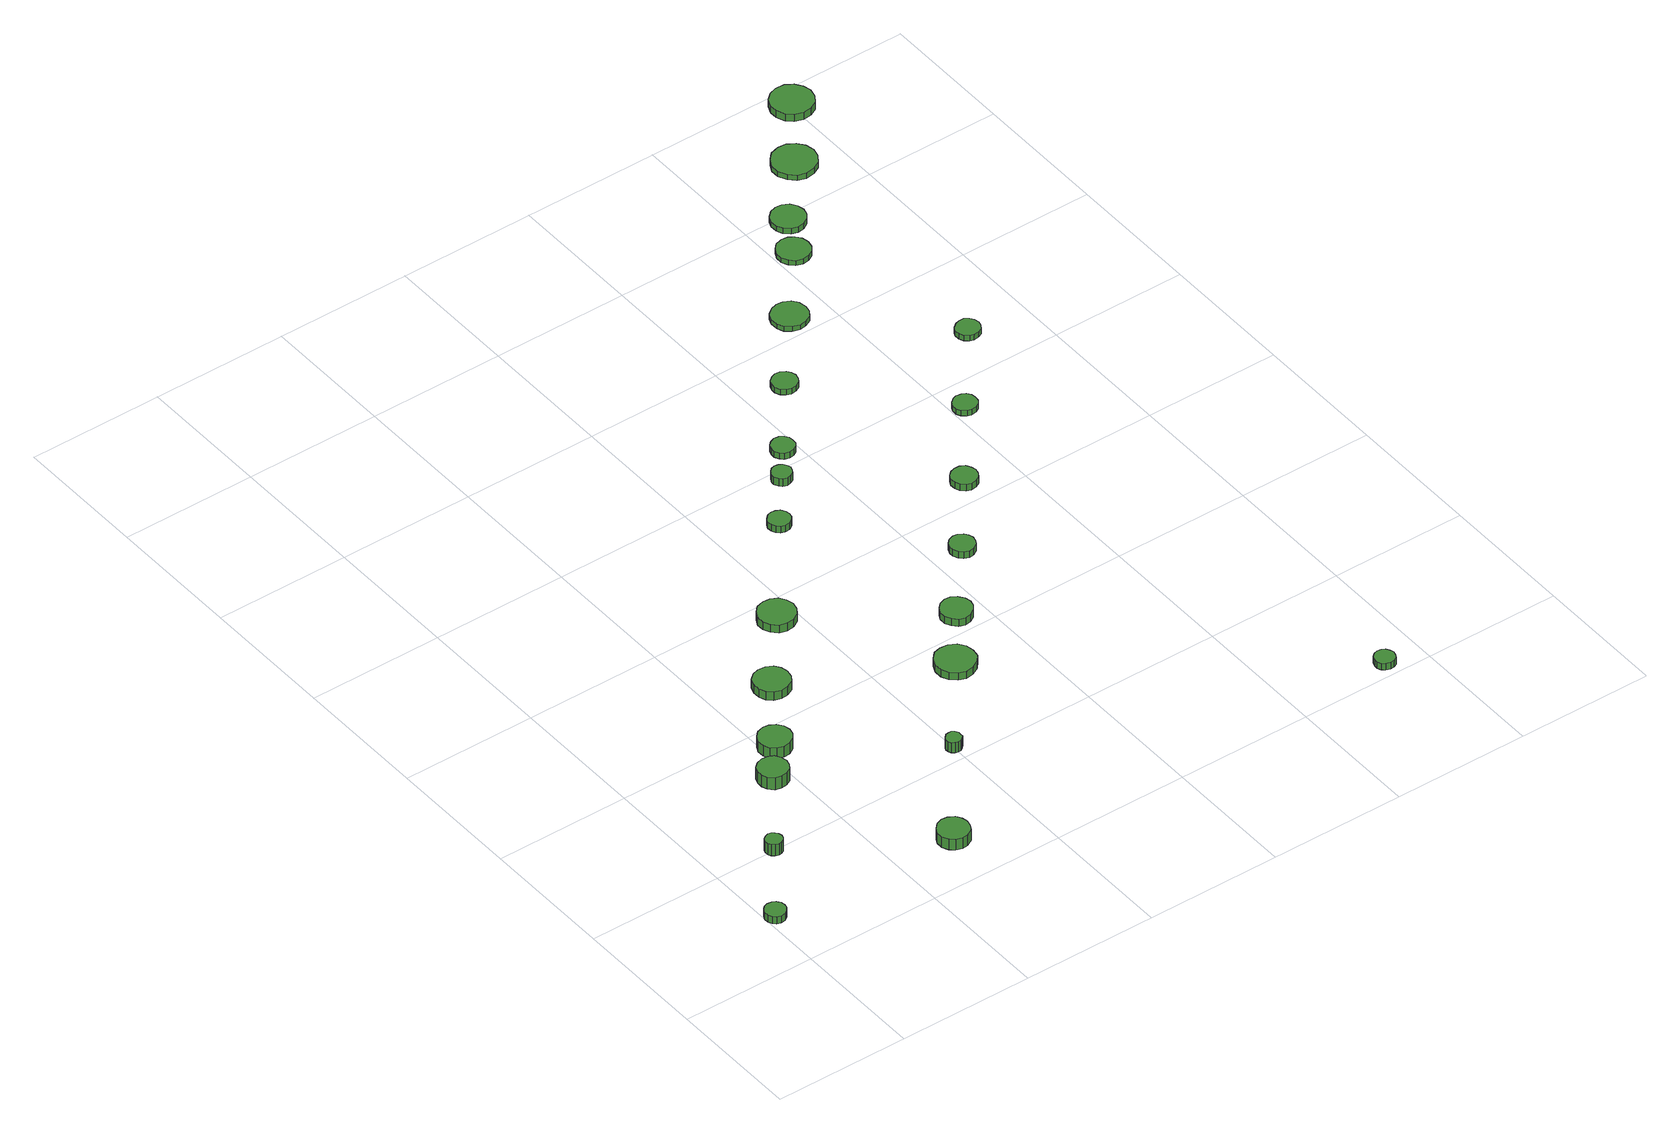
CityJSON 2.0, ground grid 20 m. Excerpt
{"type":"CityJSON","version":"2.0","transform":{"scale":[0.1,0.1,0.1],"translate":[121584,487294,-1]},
"CityObjects":{
"tree1":{"type":"SolitaryVegetationObject","attributes":{"function":"something"},"geometry":[{"type":"MultiSurface","lod":"1","boundaries":[[[0,1,2,3,4,5,6,7,8,9,10,11,12,13,14]],[[15,16,17,18,19,20,21,22,23,24,25,26,27,28,29]],[[0,29,28,1]],[[1,28,27,2]],[[2,27,26,3]],[[3,26,25,4]],[[4,25,24,5]],[[5,24,23,6]],[[6,23,22,7]],[[7,22,21,8]],[[8,21,20,9]],[[9,20,19,10]],[[10,19,18,11]],[[11,18,17,12]],[[12,17,16,13]],[[13,16,15,14]],[[14,15,29,0]]]}]},
"tree2":{"type":"SolitaryVegetationObject","attributes":{"function":"something"},"geometry":[{"type":"MultiSurface","lod":"1","boundaries":[[[30,31,32,33,34,35,36,37,38,39,40,41,42,43,44]],[[45,46,47,48,49,50,51,52,53,54,55,56,57,58,59]],[[30,59,58,31]],[[31,58,57,32]],[[32,57,56,33]],[[33,56,55,34]],[[34,55,54,35]],[[35,54,53,36]],[[36,53,52,37]],[[37,52,51,38]],[[38,51,50,39]],[[39,50,49,40]],[[40,49,48,41]],[[41,48,47,42]],[[42,47,46,43]],[[43,46,45,44]],[[44,45,59,30]]]}]},
"tree3":{"type":"SolitaryVegetationObject","attributes":{"function":"something"},"geometry":[{"type":"MultiSurface","lod":"1","boundaries":[[[60,61,62,63,64,65,66,67,68,69,70,71,72,73,74]],[[75,76,77,78,79,80,81,82,83,84,85,86,87,88,89]],[[60,89,88,61]],[[61,88,87,62]],[[62,87,86,63]],[[63,86,85,64]],[[64,85,84,65]],[[65,84,83,66]],[[66,83,82,67]],[[67,82,81,68]],[[68,81,80,69]],[[69,80,79,70]],[[70,79,78,71]],[[71,78,77,72]],[[72,77,76,73]],[[73,76,75,74]],[[74,75,89,60]]]}]},
"tree4":{"type":"SolitaryVegetationObject","attributes":{"function":"something"},"geometry":[{"type":"MultiSurface","lod":"1","boundaries":[[[90,91,92,93,94,95,96,97,98,99,100,101,102,103,104]],[[105,106,107,108,109,110,111,112,113,114,115,116,117,118,119]],[[90,119,118,91]],[[91,118,117,92]],[[92,117,116,93]],[[93,116,115,94]],[[94,115,114,95]],[[95,114,113,96]],[[96,113,112,97]],[[97,112,111,98]],[[98,111,110,99]],[[99,110,109,100]],[[100,109,108,101]],[[101,108,107,102]],[[102,107,106,103]],[[103,106,105,104]],[[104,105,119,90]]]}]},
"tree5":{"type":"SolitaryVegetationObject","attributes":{"function":"something"},"geometry":[{"type":"MultiSurface","lod":"1","boundaries":[[[120,121,122,123,124,125,126,127,128,129,130,131,132,133,134]],[[135,136,137,138,139,140,141,142,143,144,145,146,147,148,149]],[[120,149,148,121]],[[121,148,147,122]],[[122,147,146,123]],[[123,146,145,124]],[[124,145,144,125]],[[125,144,143,126]],[[126,143,142,127]],[[127,142,141,128]],[[128,141,140,129]],[[129,140,139,130]],[[130,139,138,131]],[[131,138,137,132]],[[132,137,136,133]],[[133,136,135,134]],[[134,135,149,120]]]}]},
"tree6":{"type":"SolitaryVegetationObject","attributes":{"function":"something"},"geometry":[{"type":"MultiSurface","lod":"1","boundaries":[[[150,151,152,153,154,155,156,157,158,159,160,161,162,163,164]],[[165,166,167,168,169,170,171,172,173,174,175,176,177,178,179]],[[150,179,178,151]],[[151,178,177,152]],[[152,177,176,153]],[[153,176,175,154]],[[154,175,174,155]],[[155,174,173,156]],[[156,173,172,157]],[[157,172,171,158]],[[158,171,170,159]],[[159,170,169,160]],[[160,169,168,161]],[[161,168,167,162]],[[162,167,166,163]],[[163,166,165,164]],[[164,165,179,150]]]}]},
"tree7":{"type":"SolitaryVegetationObject","attributes":{"function":"something"},"geometry":[{"type":"MultiSurface","lod":"1","boundaries":[[[180,181,182,183,184,185,186,187,188,189,190,191,192,193,194]],[[195,196,197,198,199,200,201,202,203,204,205,206,207,208,209]],[[180,209,208,181]],[[181,208,207,182]],[[182,207,206,183]],[[183,206,205,184]],[[184,205,204,185]],[[185,204,203,186]],[[186,203,202,187]],[[187,202,201,188]],[[188,201,200,189]],[[189,200,199,190]],[[190,199,198,191]],[[191,198,197,192]],[[192,197,196,193]],[[193,196,195,194]],[[194,195,209,180]]]}]},
"tree8":{"type":"SolitaryVegetationObject","attributes":{"function":"something"},"geometry":[{"type":"MultiSurface","lod":"1","boundaries":[[[210,211,212,213,214,215,216,217,218,219,220,221,222,223,224]],[[225,226,227,228,229,230,231,232,233,234,235,236,237,238,239]],[[210,239,238,211]],[[211,238,237,212]],[[212,237,236,213]],[[213,236,235,214]],[[214,235,234,215]],[[215,234,233,216]],[[216,233,232,217]],[[217,232,231,218]],[[218,231,230,219]],[[219,230,229,220]],[[220,229,228,221]],[[221,228,227,222]],[[222,227,226,223]],[[223,226,225,224]],[[224,225,239,210]]]}]},
"tree9":{"type":"SolitaryVegetationObject","attributes":{"function":"something"}},
"tree10":{"type":"SolitaryVegetationObject","attributes":{"function":"something"},"geometry":[{"type":"MultiSurface","lod":"1","boundaries":[[[240,241,242,243,244,245,246,247,248,249,250,251,252,253,254]],[[255,256,257,258,259,260,261,262,263,264,265,266,267,268,269]],[[240,269,268,241]],[[241,268,267,242]],[[242,267,266,243]],[[243,266,265,244]],[[244,265,264,245]],[[245,264,263,246]],[[246,263,262,247]],[[247,262,261,248]],[[248,261,260,249]],[[249,260,259,250]],[[250,259,258,251]],[[251,258,257,252]],[[252,257,256,253]],[[253,256,255,254]],[[254,255,269,240]]]}]},
"tree11":{"type":"SolitaryVegetationObject","attributes":{"function":"something"}},
"tree12":{"type":"SolitaryVegetationObject","attributes":{"function":"something"},"geometry":[{"type":"MultiSurface","lod":"1","boundaries":[[[270,271,272,273,274,275,276,277,278,279,280,281,282,283,284]],[[285,286,287,288,289,290,291,292,293,294,295,296,297,298,299]],[[270,299,298,271]],[[271,298,297,272]],[[272,297,296,273]],[[273,296,295,274]],[[274,295,294,275]],[[275,294,293,276]],[[276,293,292,277]],[[277,292,291,278]],[[278,291,290,279]],[[279,290,289,280]],[[280,289,288,281]],[[281,288,287,282]],[[282,287,286,283]],[[283,286,285,284]],[[284,285,299,270]]]}]},
"tree13":{"type":"SolitaryVegetationObject","attributes":{"function":"something"},"geometry":[{"type":"MultiSurface","lod":"1","boundaries":[[[300,301,302,303,304,305,306,307,308,309,310,311,312,313,314]],[[315,316,317,318,319,320,321,322,323,324,325,326,327,328,329]],[[300,329,328,301]],[[301,328,327,302]],[[302,327,326,303]],[[303,326,325,304]],[[304,325,324,305]],[[305,324,323,306]],[[306,323,322,307]],[[307,322,321,308]],[[308,321,320,309]],[[309,320,319,310]],[[310,319,318,311]],[[311,318,317,312]],[[312,317,316,313]],[[313,316,315,314]],[[314,315,329,300]]]}]},
"tree14":{"type":"SolitaryVegetationObject","attributes":{"function":"something"},"geometry":[{"type":"MultiSurface","lod":"1","boundaries":[[[330,331,332,333,334,335,336,337,338,339,340,341,342,343,344]],[[345,346,347,348,349,350,351,352,353,354,355,356,357,358,359]],[[330,359,358,331]],[[331,358,357,332]],[[332,357,356,333]],[[333,356,355,334]],[[334,355,354,335]],[[335,354,353,336]],[[336,353,352,337]],[[337,352,351,338]],[[338,351,350,339]],[[339,350,349,340]],[[340,349,348,341]],[[341,348,347,342]],[[342,347,346,343]],[[343,346,345,344]],[[344,345,359,330]]]}]},
"tree15":{"type":"SolitaryVegetationObject","attributes":{"function":"something"},"geometry":[{"type":"MultiSurface","lod":"1","boundaries":[[[360,361,362,363,364,365,366,367,368,369,370,371,372,373,374]],[[375,376,377,378,379,380,381,382,383,384,385,386,387,388,389]],[[360,389,388,361]],[[361,388,387,362]],[[362,387,386,363]],[[363,386,385,364]],[[364,385,384,365]],[[365,384,383,366]],[[366,383,382,367]],[[367,382,381,368]],[[368,381,380,369]],[[369,380,379,370]],[[370,379,378,371]],[[371,378,377,372]],[[372,377,376,373]],[[373,376,375,374]],[[374,375,389,360]]]}]},
"tree16":{"type":"SolitaryVegetationObject","attributes":{"function":"something"},"geometry":[{"type":"MultiSurface","lod":"1","boundaries":[[[390,391,392,393,394,395,396,397,398,399,400,401,402,403,404]],[[405,406,407,408,409,410,411,412,413,414,415,416,417,418,419]],[[390,419,418,391]],[[391,418,417,392]],[[392,417,416,393]],[[393,416,415,394]],[[394,415,414,395]],[[395,414,413,396]],[[396,413,412,397]],[[397,412,411,398]],[[398,411,410,399]],[[399,410,409,400]],[[400,409,408,401]],[[401,408,407,402]],[[402,407,406,403]],[[403,406,405,404]],[[404,405,419,390]]]}]},
"tree17":{"type":"SolitaryVegetationObject","attributes":{"function":"something"},"geometry":[{"type":"MultiSurface","lod":"1","boundaries":[[[420,421,422,423,424,425,426,427,428,429,430,431,432,433,434]],[[435,436,437,438,439,440,441,442,443,444,445,446,447,448,449]],[[420,449,448,421]],[[421,448,447,422]],[[422,447,446,423]],[[423,446,445,424]],[[424,445,444,425]],[[425,444,443,426]],[[426,443,442,427]],[[427,442,441,428]],[[428,441,440,429]],[[429,440,439,430]],[[430,439,438,431]],[[431,438,437,432]],[[432,437,436,433]],[[433,436,435,434]],[[434,435,449,420]]]}]},
"tree18":{"type":"SolitaryVegetationObject","attributes":{"function":"something"},"geometry":[{"type":"MultiSurface","lod":"1","boundaries":[[[450,451,452,453,454,455,456,457,458,459,460,461,462,463,464]],[[465,466,467,468,469,470,471,472,473,474,475,476,477,478,479]],[[450,479,478,451]],[[451,478,477,452]],[[452,477,476,453]],[[453,476,475,454]],[[454,475,474,455]],[[455,474,473,456]],[[456,473,472,457]],[[457,472,471,458]],[[458,471,470,459]],[[459,470,469,460]],[[460,469,468,461]],[[461,468,467,462]],[[462,467,466,463]],[[463,466,465,464]],[[464,465,479,450]]]}]},
"tree19":{"type":"SolitaryVegetationObject","attributes":{"function":"something"},"geometry":[{"type":"MultiSurface","lod":"1","boundaries":[[[480,481,482,483,484,485,486,487,488,489,490,491,492,493,494]],[[495,496,497,498,499,500,501,502,503,504,505,506,507,508,509]],[[480,509,508,481]],[[481,508,507,482]],[[482,507,506,483]],[[483,506,505,484]],[[484,505,504,485]],[[485,504,503,486]],[[486,503,502,487]],[[487,502,501,488]],[[488,501,500,489]],[[489,500,499,490]],[[490,499,498,491]],[[491,498,497,492]],[[492,497,496,493]],[[493,496,495,494]],[[494,495,509,480]]]}]},
"tree20":{"type":"SolitaryVegetationObject","attributes":{"function":"something"},"geometry":[{"type":"MultiSurface","lod":"1","boundaries":[[[510,511,512,513,514,515,516,517,518,519,520,521,522,523,524]],[[525,526,527,528,529,530,531,532,533,534,535,536,537,538,539]],[[510,539,538,511]],[[511,538,537,512]],[[512,537,536,513]],[[513,536,535,514]],[[514,535,534,515]],[[515,534,533,516]],[[516,533,532,517]],[[517,532,531,518]],[[518,531,530,519]],[[519,530,529,520]],[[520,529,528,521]],[[521,528,527,522]],[[522,527,526,523]],[[523,526,525,524]],[[524,525,539,510]]]}]},
"tree21":{"type":"SolitaryVegetationObject","attributes":{"function":"something"},"geometry":[{"type":"MultiSurface","lod":"1","boundaries":[[[540,541,542,543,544,545,546,547,548,549,550,551,552,553,554]],[[555,556,557,558,559,560,561,562,563,564,565,566,567,568,569]],[[540,569,568,541]],[[541,568,567,542]],[[542,567,566,543]],[[543,566,565,544]],[[544,565,564,545]],[[545,564,563,546]],[[546,563,562,547]],[[547,562,561,548]],[[548,561,560,549]],[[549,560,559,550]],[[550,559,558,551]],[[551,558,557,552]],[[552,557,556,553]],[[553,556,555,554]],[[554,555,569,540]]]}]},
"tree22":{"type":"SolitaryVegetationObject","attributes":{"function":"something"},"geometry":[{"type":"MultiSurface","lod":"1","boundaries":[[[570,571,572,573,574,575,576,577,578,579,580,581,582,583,584]],[[585,586,587,588,589,590,591,592,593,594,595,596,597,598,599]],[[570,599,598,571]],[[571,598,597,572]],[[572,597,596,573]],[[573,596,595,574]],[[574,595,594,575]],[[575,594,593,576]],[[576,593,592,577]],[[577,592,591,578]],[[578,591,590,579]],[[579,590,589,580]],[[580,589,588,581]],[[581,588,587,582]],[[582,587,586,583]],[[583,586,585,584]],[[584,585,599,570]]]}]},
"tree23":{"type":"SolitaryVegetationObject","attributes":{"function":"something"},"geometry":[{"type":"MultiSurface","lod":"1","boundaries":[[[600,601,602,603,604,605,606,607,608,609,610,611,612,613,614]],[[615,616,617,618,619,620,621,622,623,624,625,626,627,628,629]],[[600,629,628,601]],[[601,628,627,602]],[[602,627,626,603]],[[603,626,625,604]],[[604,625,624,605]],[[605,624,623,606]],[[606,623,622,607]],[[607,622,621,608]],[[608,621,620,609]],[[609,620,619,610]],[[610,619,618,611]],[[611,618,617,612]],[[612,617,616,613]],[[613,616,615,614]],[[614,615,629,600]]]}]},
"tree24":{"type":"SolitaryVegetationObject","attributes":{"function":"something"},"geometry":[{"type":"MultiSurface","lod":"1","boundaries":[[[630,631,632,633,634,635,636,637,638,639,640,641,642,643,644]],[[645,646,647,648,649,650,651,652,653,654,655,656,657,658,659]],[[630,659,658,631]],[[631,658,657,632]],[[632,657,656,633]],[[633,656,655,634]],[[634,655,654,635]],[[635,654,653,636]],[[636,653,652,637]],[[637,652,651,638]],[[638,651,650,639]],[[639,650,649,640]],[[640,649,648,641]],[[641,648,647,642]],[[642,647,646,643]],[[643,646,645,644]],[[644,645,659,630]]]}]},
"tree25":{"type":"SolitaryVegetationObject","attributes":{"function":"something"},"geometry":[{"type":"MultiSurface","lod":"1","boundaries":[[[660,661,662,663,664,665,666,667,668,669,670,671,672,673,674]],[[675,676,677,678,679,680,681,682,683,684,685,686,687,688,689]],[[660,689,688,661]],[[661,688,687,662]],[[662,687,686,663]],[[663,686,685,664]],[[664,685,684,665]],[[665,684,683,666]],[[666,683,682,667]],[[667,682,681,668]],[[668,681,680,669]],[[669,680,679,670]],[[670,679,678,671]],[[671,678,677,672]],[[672,677,676,673]],[[673,676,675,674]],[[674,675,689,660]]]}]},
"tree26":{"type":"SolitaryVegetationObject","attributes":{"function":"something"},"geometry":[{"type":"MultiSurface","lod":"1","boundaries":[[[690,691,692,693,694,695,696,697,698,699,700,701,702,703,704]],[[705,706,707,708,709,710,711,712,713,714,715,716,717,718,719]],[[690,719,718,691]],[[691,718,717,692]],[[692,717,716,693]],[[693,716,715,694]],[[694,715,714,695]],[[695,714,713,696]],[[696,713,712,697]],[[697,712,711,698]],[[698,711,710,699]],[[699,710,709,700]],[[700,709,708,701]],[[701,708,707,702]],[[702,707,706,703]],[[703,706,705,704]],[[704,705,719,690]]]}]}
},
"vertices":[
[30,95,18],[29,101,18],[25,106,18],[20,109,18],[13,110,18],[7,108,18],[3,104,18],[0,98,18],[0,92,18],[3,86,18],[7,82,18],[13,80,18],[20,81,18],[25,84,18],[29,89,18],[29,89,6],[25,84,6],[20,81,6],[13,80,6],[7,82,6],[3,86,6],[0,92,6],[0,98,6],[3,104,6],[7,108,6],[13,110,6],[20,109,6],[25,106,6],[29,101,6],[30,95,6],
[105,201,25],[104,206,25],[101,210,25],[97,213,25],[92,214,25],[87,212,25],[83,209,25],[81,204,25],[81,199,25],[83,194,25],[87,191,25],[92,189,25],[97,190,25],[101,192,25],[104,196,25],[104,196,6],[101,192,6],[97,190,6],[92,189,6],[87,191,6],[83,194,6],[81,199,6],[81,204,6],[83,209,6],[87,212,6],[92,214,6],[97,213,6],[101,210,6],[104,206,6],[105,201,6],
[199,315,26],[197,324,26],[192,332,26],[184,336,26],[175,337,26],[166,334,26],[159,328,26],[156,320,26],[156,311,26],[159,303,26],[166,296,26],[175,294,26],[184,295,26],[192,299,26],[197,307,26],[197,307,6],[192,299,6],[184,295,6],[175,294,6],[166,296,6],[159,303,6],[156,311,6],[156,320,6],[159,328,6],[166,334,6],[175,337,6],[184,336,6],[192,332,6],[197,324,6],[199,315,6],
[314,80,24],[312,89,24],[307,97,24],[298,102,24],[289,103,24],[280,100,24],[273,93,24],[269,85,24],[269,75,24],[273,66,24],[280,60,24],[289,57,24],[298,58,24],[307,63,24],[312,71,24],[312,71,6],[307,63,6],[298,58,6],[289,57,6],[280,60,6],[273,66,6],[269,75,6],[269,85,6],[273,93,6],[280,100,6],[289,103,6],[298,102,6],[307,97,6],[312,89,6],[314,80,6],
[241,364,24],[239,374,24],[233,382,24],[224,387,24],[215,388,24],[205,385,24],[198,378,24],[194,369,24],[194,359,24],[198,350,24],[205,344,24],[215,341,24],[224,342,24],[233,347,24],[239,355,24],[239,355,6],[233,347,6],[224,342,6],[215,341,6],[205,344,6],[198,350,6],[194,359,6],[194,369,6],[198,378,6],[205,385,6],[215,388,6],[224,387,6],[233,382,6],[239,374,6],[241,364,6],
[311,462,20],[309,472,20],[303,481,20],[293,486,20],[282,487,20],[272,484,20],[264,477,20],[260,467,20],[260,456,20],[264,446,20],[272,439,20],[282,436,20],[293,437,20],[303,442,20],[309,451,20],[309,451,6],[303,442,6],[293,437,6],[282,436,6],[272,439,6],[264,446,6],[260,456,6],[260,467,6],[264,477,6],[272,484,6],[282,487,6],[293,486,6],[303,481,6],[309,472,6],[311,462,6],
[412,225,23],[412,229,23],[409,233,23],[405,236,23],[400,236,23],[396,235,23],[392,231,23],[390,227,23],[390,223,23],[392,218,23],[396,215,23],[400,214,23],[405,214,23],[409,217,23],[412,220,23],[412,220,6],[409,217,6],[405,214,6],[400,214,6],[396,215,6],[392,218,6],[390,223,6],[390,227,6],[392,231,6],[396,235,6],[400,236,6],[405,236,6],[409,233,6],[412,229,6],[412,225,6],
[399,566,19],[396,577,19],[390,586,19],[380,591,19],[369,592,19],[358,589,19],[350,581,19],[345,571,19],[345,560,19],[350,550,19],[358,542,19],[369,539,19],[380,540,19],[390,546,19],[396,555,19],[396,555,6],[390,546,6],[380,540,6],[369,539,6],[358,542,6],[350,550,6],[345,560,6],[345,571,6],[350,581,6],[358,589,6],[369,592,6],[380,591,6],[390,586,6],[396,577,6],[399,566,6],
[529,353,18],[527,365,18],[520,375,18],[509,381,18],[497,382,18],[486,379,18],[477,370,18],[472,359,18],[472,347,18],[477,336,18],[486,328,18],[497,324,18],[509,326,18],[520,332,18],[527,341,18],[527,341,6],[520,332,6],[509,326,6],[497,324,6],[486,328,6],[477,336,6],[472,347,6],[472,359,6],[477,370,6],[486,379,6],[497,382,6],[509,381,6],[520,375,6],[527,365,6],[529,353,6],
[585,433,18],[583,442,18],[577,450,18],[569,455,18],[560,456,18],[551,453,18],[544,446,18],[540,438,18],[540,428,18],[544,420,18],[551,413,18],[560,410,18],[569,411,18],[577,416,18],[583,424,18],[583,424,6],[577,416,6],[569,411,6],[560,410,6],[551,413,6],[544,420,6],[540,428,6],[540,438,6],[544,446,6],[551,453,6],[560,456,6],[569,455,6],[577,450,6],[583,442,6],[585,433,6],
[503,713,18],[502,719,18],[498,725,18],[492,728,18],[485,729,18],[479,727,18],[474,722,18],[471,716,18],[471,709,18],[474,703,18],[479,699,18],[485,697,18],[492,697,18],[498,701,18],[502,706,18],[502,706,7],[498,701,7],[492,697,7],[485,697,7],[479,699,7],[474,703,7],[471,709,7],[471,716,7],[474,722,7],[479,727,7],[485,729,7],[492,728,7],[498,725,7],[502,719,7],[503,713,7],
[558,783,21],[556,788,21],[553,793,21],[548,796,21],[542,797,21],[536,795,21],[532,791,21],[529,785,21],[529,780,21],[532,774,21],[536,770,21],[542,768,21],[548,769,21],[553,772,21],[556,777,21],[556,777,8],[553,772,8],[548,769,8],[542,768,8],[536,770,8],[532,774,8],[529,780,8],[529,785,8],[532,791,8],[536,795,8],[542,797,8],[548,796,8],[553,793,8],[556,788,8],[558,783,8],
[665,533,17],[663,540,17],[659,546,17],[652,550,17],[645,551,17],[637,548,17],[632,543,17],[629,536,17],[629,529,17],[632,522,17],[637,517,17],[645,514,17],[652,515,17],[659,519,17],[663,525,17],[663,525,6],[659,519,6],[652,515,6],[645,514,6],[637,517,6],[632,522,6],[629,529,6],[629,536,6],[632,543,6],[637,548,6],[645,551,6],[652,550,6],[659,546,6],[663,540,6],[665,533,6],
[595,827,18],[594,834,18],[590,839,18],[584,843,18],[577,844,18],[570,841,18],[565,837,18],[562,830,18],[562,823,18],[565,817,18],[570,812,18],[577,810,18],[584,811,18],[590,814,18],[594,820,18],[594,820,8],[590,814,8],[584,811,8],[577,810,8],[570,812,8],[565,817,8],[562,823,8],[562,830,8],[565,837,8],[570,841,8],[577,844,8],[584,843,8],[590,839,8],[594,834,8],[595,827,8],
[748,638,18],[746,645,18],[742,652,18],[735,656,18],[727,656,18],[720,654,18],[714,649,18],[711,642,18],[711,634,18],[714,627,18],[720,621,18],[727,619,18],[735,620,18],[742,624,18],[746,630,18],[746,630,7],[742,624,7],[735,620,7],[727,619,7],[720,621,7],[714,627,7],[711,634,7],[711,642,7],[714,649,7],[720,654,7],[727,656,7],[735,656,7],[742,652,7],[746,645,7],[748,638,7],
[676,928,18],[674,935,18],[670,941,18],[663,945,18],[655,946,18],[648,943,18],[642,938,18],[639,931,18],[639,924,18],[642,917,18],[648,912,18],[655,909,18],[663,910,18],[670,914,18],[674,920,18],[674,920,9],[670,914,9],[663,910,9],[655,909,9],[648,912,9],[642,917,9],[639,924,9],[639,931,9],[642,938,9],[648,943,9],[655,946,9],[663,945,9],[670,941,9],[674,935,9],[676,928,9],
[961,24,17],[959,30,17],[956,35,17],[951,38,17],[945,39,17],[939,37,17],[934,33,17],[932,27,17],[932,21,17],[934,16,17],[939,12,17],[945,10,17],[951,10,17],[956,13,17],[959,18,17],[959,18,6],[956,13,6],[951,10,6],[945,10,6],[939,12,6],[934,16,6],[932,21,6],[932,27,6],[934,33,6],[939,37,6],[945,39,6],[951,38,6],[956,35,6],[959,30,6],[961,24,6],
[835,754,17],[834,761,17],[830,767,17],[824,770,17],[816,771,17],[810,769,17],[804,764,17],[801,758,17],[801,750,17],[804,744,17],[810,739,17],[816,737,17],[824,738,17],[830,741,17],[834,747,17],[834,747,8],[830,741,8],[824,738,8],[816,737,8],[810,739,8],[804,744,8],[801,750,8],[801,758,8],[804,764,8],[810,769,8],[816,771,8],[824,770,8],[830,767,8],[834,761,8],[835,754,8],
[768,1029,18],[766,1040,18],[760,1049,18],[750,1054,18],[740,1055,18],[730,1052,18],[721,1045,18],[717,1035,18],[717,1024,18],[721,1014,18],[730,1007,18],[740,1004,18],[750,1005,18],[760,1010,18],[766,1019,18],[766,1019,10],[760,1010,10],[750,1005,10],[740,1004,10],[730,1007,10],[721,1014,10],[717,1024,10],[717,1035,10],[721,1045,10],[730,1052,10],[740,1055,10],[750,1054,10],[760,1049,10],[766,1040,10],[768,1029,10],
[848,1130,18],[846,1140,18],[840,1148,18],[832,1153,18],[822,1154,18],[812,1151,18],[805,1144,18],[801,1135,18],[801,1125,18],[805,1116,18],[812,1109,18],[822,1106,18],[832,1107,18],[840,1112,18],[846,1120,18],[846,1120,10],[840,1112,10],[832,1107,10],[822,1106,10],[812,1109,10],[805,1116,10],[801,1125,10],[801,1135,10],[805,1144,10],[812,1151,10],[822,1154,10],[832,1153,10],[840,1148,10],[846,1140,10],[848,1130,10],
[928,870,18],[926,877,18],[922,883,18],[916,887,18],[908,887,18],[902,885,18],[896,880,18],[893,874,18],[893,867,18],[896,860,18],[902,855,18],[908,853,18],[916,854,18],[922,857,18],[926,863,18],[926,863,9],[922,857,9],[916,854,9],[908,853,9],[902,855,9],[896,860,9],[893,867,9],[893,874,9],[896,880,9],[902,885,9],[908,887,9],[916,887,9],[922,883,9],[926,877,9],[928,870,9],
[882,1185,18],[880,1195,18],[874,1204,18],[865,1209,18],[855,1210,18],[846,1207,18],[838,1200,18],[834,1190,18],[834,1180,18],[838,1171,18],[846,1164,18],[855,1161,18],[865,1162,18],[874,1167,18],[880,1175,18],[880,1175,9],[874,1167,9],[865,1162,9],[855,1161,9],[846,1164,9],[838,1171,9],[834,1180,9],[834,1190,9],[838,1200,9],[846,1207,9],[855,1210,9],[865,1209,9],[874,1204,9],[880,1195,9],[882,1185,9],
[964,1272,18],[961,1285,18],[953,1295,18],[942,1302,18],[929,1303,18],[916,1299,18],[907,1290,18],[901,1278,18],[901,1265,18],[907,1253,18],[916,1244,18],[929,1240,18],[942,1242,18],[953,1248,18],[961,1259,18],[961,1259,9],[953,1248,9],[942,1242,9],[929,1240,9],[916,1244,9],[907,1253,9],[901,1265,9],[901,1278,9],[907,1290,9],[916,1299,9],[929,1303,9],[942,1302,9],[953,1295,9],[961,1285,9],[964,1272,9],
[1030,1366,21],[1027,1378,21],[1020,1388,21],[1009,1395,21],[996,1396,21],[984,1392,21],[975,1384,21],[970,1372,21],[970,1360,21],[975,1348,21],[984,1340,21],[996,1336,21],[1009,1337,21],[1020,1343,21],[1027,1353,21],[1027,1353,9],[1020,1343,9],[1009,1337,9],[996,1336,9],[984,1340,9],[975,1348,9],[970,1360,9],[970,1372,9],[975,1384,9],[984,1392,9],[996,1396,9],[1009,1395,9],[1020,1388,9],[1027,1378,9],[1030,1366,9]
]}
